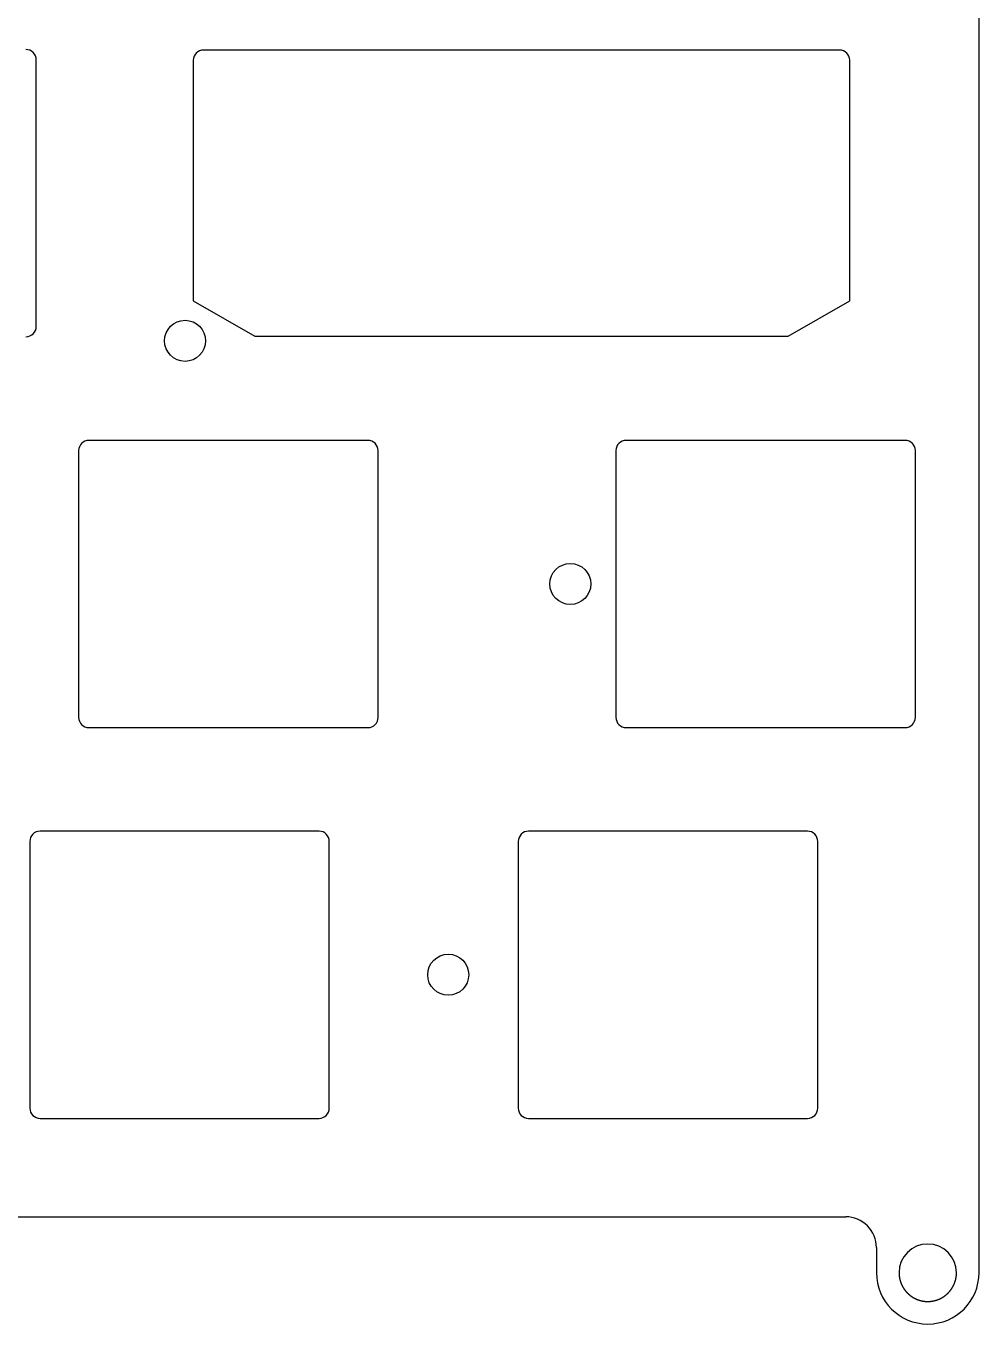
# Model space of a CAD drawing. Header units: millimetres. Extents: x -10 to 277, y -93 to 22.
# Drawn here: x 230.6 to 277.1, y -93.2 to -30 of the extents above; entities that cross this region are included whole.
import ezdxf

# ---------------------------------------------------------------- set-up
doc = ezdxf.new("R2010")
doc.units = ezdxf.units.MM
doc.layers.get('0').update_dxf_attribs({"linetype": 'CONTINUOUS'})
doc.layers.add('BLACK', color=7, linetype='CONTINUOUS')
doc.layers.add('Edge.Cuts', color=53, linetype='CONTINUOUS', true_color=0xc8a339)

msp = doc.modelspace()

# ---------------------------------------------------------------- linework, layer by layer
msp.add_lwpolyline([(238.79375, -31.625), (238.79375, -43.343), (241.79375, -45.075), (267.79375, -45.075), (270.79375, -43.343), (270.79375, -31.625, 0.414213562), (270.29375, -31.125), (239.29375, -31.125, 0.414212391)], format="xyb", close=True)
msp.add_circle((238.39375, -45.3), 1)
at = {"layer": 'BLACK', "linetype": 'Continuous'}
for p, q in [((247.306162, -50.152051), (233.70625, -50.152051)), ((273.497462, -50.152003), (259.897462, -50.152003)), ((233.20625, -50.652003), (233.20625, -63.652051)), ((247.80625, -63.651903), (247.80625, -50.644041)), ((259.397462, -50.652003), (259.397462, -63.652003)), ((273.997462, -63.652003), (273.997462, -50.652003)), ((233.706262, -64.152051), (247.312407, -64.152051)), ((259.897462, -64.152003), (273.497462, -64.152003))]:
    msp.add_line(p, q, dxfattribs=at)
at = {"layer": 'BLACK'}
msp.add_circle((257.175, -57.15), 1, dxfattribs=at)
for centre, radius, start, end in [((233.706162, -50.652003), 0.499912, 89.98991497, 180), ((247.306162, -50.652203), 0.500152, 0.9350487, 90), ((259.897462, -50.652003), 0.5, 90, 180), ((273.497462, -50.652003), 0.5, 0, 90), ((233.706262, -63.652103), 0.499948, 179.99404138, 270), ((247.306062, -63.651903), 0.500188, 270.7268293, 0), ((259.897462, -63.652003), 0.5, 180, 270), ((273.497462, -63.652003), 0.5, 270, 0)]:
    msp.add_arc(centre, radius, start, end, dxfattribs=at)
at = {"layer": 'Edge.Cuts', "linetype": 'CONTINUOUS'}
for p, q in [((277.1, -90.725023), (277.1, 19.025023)), ((231.1375, -44.6), (231.1375, -31.6)), ((219.8295, -88), (270.6, -88)), ((272.1, -89.5), (272.1, -90.725023)), ((273.2, -90.725023), (273.20001, -90.730399)), ((273.20001, -90.730399), (273.20004, -90.735796)), ((273.20004, -90.735796), (273.200091, -90.741159)), ((273.200091, -90.741159), (273.200161, -90.746542)), ((273.200161, -90.746542), (273.200252, -90.751893)), ((273.200252, -90.751893), (273.200363, -90.757263)), ((273.200363, -90.757263), (273.200493, -90.762601)), ((273.200493, -90.762601), (273.200645, -90.76796)), ((273.200645, -90.76796), (273.200815, -90.773287)), ((273.200815, -90.773287), (273.201006, -90.778633)), ((273.201006, -90.778633), (273.201217, -90.78395)), ((273.201217, -90.78395), (273.201448, -90.789285)), ((273.201448, -90.789285), (273.201698, -90.794592)), ((273.201698, -90.794592), (273.20197, -90.799917)), ((273.20197, -90.799917), (273.20226, -90.805214)), ((273.20226, -90.805214), (273.202571, -90.810528)), ((273.202571, -90.810528), (273.202901, -90.815816)), ((273.202901, -90.815816), (273.203252, -90.821121)), ((273.203252, -90.821121), (273.203622, -90.8264)), ((273.203622, -90.8264), (273.204013, -90.831696)), ((273.204013, -90.831696), (273.204422, -90.836967)), ((273.204422, -90.836967), (273.204853, -90.842254)), ((273.204853, -90.842254), (273.205302, -90.847517)), ((273.205302, -90.847517), (273.205773, -90.852796)), ((273.205773, -90.852796), (273.206262, -90.858052)), ((273.206262, -90.858052), (273.206772, -90.863323)), ((273.206772, -90.863323), (273.207301, -90.868571)), ((273.207301, -90.868571), (273.207851, -90.873834)), ((273.207851, -90.873834), (273.208419, -90.879076)), ((273.208419, -90.879076), (273.20901, -90.884332)), ((273.20901, -90.884332), (273.209617, -90.889566)), ((273.209617, -90.889566), (273.210247, -90.894816)), ((273.210247, -90.894816), (273.210895, -90.900044)), ((273.210895, -90.900044), (273.211565, -90.905287)), ((273.211565, -90.905287), (273.212252, -90.910509)), ((273.212252, -90.910509), (273.212962, -90.915746)), ((273.212962, -90.915746), (273.213689, -90.920962)), ((273.213689, -90.920962), (273.214439, -90.926192)), ((273.214439, -90.926192), (273.215206, -90.931403)), ((273.215206, -90.931403), (273.215995, -90.936628)), ((273.215995, -90.936628), (273.216802, -90.941834)), ((273.216802, -90.941834), (273.217631, -90.947053)), ((273.217631, -90.947053), (273.218478, -90.952253)), ((273.218478, -90.952253), (273.219348, -90.957467)), ((273.219348, -90.957467), (273.220234, -90.962663)), ((273.220234, -90.962663), (273.221144, -90.967872)), ((273.221144, -90.967872), (273.22207, -90.973063)), ((273.22207, -90.973063), (273.22302, -90.978267)), ((273.22302, -90.978267), (273.223986, -90.983454)), ((273.223986, -90.983454), (273.224976, -90.988653)), ((273.224976, -90.988653), (273.225983, -90.993836)), ((273.225983, -90.993836), (273.227012, -90.99903)), ((273.227012, -90.99903), (273.228059, -91.004209)), ((273.228059, -91.004209), (273.229129, -91.0094)), ((273.229129, -91.0094), (273.230216, -91.014575)), ((273.230216, -91.014575), (273.231327, -91.019761)), ((273.231327, -91.019761), (273.232454, -91.024933)), ((273.232454, -91.024933), (273.233605, -91.030115)), ((273.233605, -91.030115), (273.234772, -91.035283)), ((273.234772, -91.035283), (273.235963, -91.040462)), ((273.235963, -91.040462), (273.237172, -91.045627)), ((273.237172, -91.045627), (273.238403, -91.050802)), ((273.238403, -91.050802), (273.239652, -91.055964)), ((273.239652, -91.055964), (273.240924, -91.061136)), ((273.240924, -91.061136), (273.242214, -91.066295)), ((273.242214, -91.066295), (273.243526, -91.071464)), ((273.243526, -91.071464), (273.244857, -91.076619)), ((273.244857, -91.076619), (273.24621, -91.081786)), ((273.24621, -91.081786), (273.247581, -91.086939)), ((273.247581, -91.086939), (273.248976, -91.092102)), ((273.248976, -91.092102), (273.250387, -91.097253)), ((273.250387, -91.097253), (273.251823, -91.102413)), ((273.251823, -91.102413), (273.253276, -91.107562)), ((273.253276, -91.107562), (273.254752, -91.11272)), ((275.944, -91.117023), (275.946951, -91.106762)), ((275.946951, -91.106762), (275.949821, -91.096496)), ((275.949821, -91.096496), (275.952609, -91.086227)), ((275.952609, -91.086227), (275.955316, -91.075954)), ((275.955316, -91.075954), (275.957942, -91.065676)), ((275.957942, -91.065676), (275.960487, -91.055393)), ((275.960487, -91.055393), (275.962951, -91.045105)), ((275.962951, -91.045105), (275.965335, -91.034811)), ((275.965335, -91.034811), (275.967638, -91.024512)), ((275.967638, -91.024512), (275.969861, -91.014206)), ((275.969861, -91.014206), (275.972005, -91.003894)), ((275.972005, -91.003894), (275.974068, -90.993576)), ((275.974068, -90.993576), (275.976052, -90.98325)), ((275.976052, -90.98325), (275.977956, -90.972917)), ((275.977956, -90.972917), (275.97978, -90.962576)), ((275.97978, -90.962576), (275.981526, -90.952227)), ((275.981526, -90.952227), (275.983192, -90.941869)), ((275.983192, -90.941869), (275.984779, -90.931503)), ((275.984779, -90.931503), (275.986287, -90.921127)), ((275.986287, -90.921127), (275.987716, -90.910741)), ((275.987716, -90.910741), (275.989067, -90.900345)), ((275.989067, -90.900345), (275.990338, -90.889938)), ((275.990338, -90.889938), (275.991531, -90.879519)), ((275.991531, -90.879519), (275.992646, -90.869089)), ((275.992646, -90.869089), (275.993681, -90.858647)), ((275.993681, -90.858647), (275.994639, -90.848191)), ((275.994639, -90.848191), (275.995517, -90.837722)), ((275.995517, -90.837722), (275.996317, -90.827239)), ((275.996317, -90.827239), (275.997039, -90.816741)), ((275.997039, -90.816741), (275.997682, -90.806228)), ((275.997682, -90.806228), (275.998247, -90.795698)), ((275.998247, -90.795698), (275.998733, -90.785151)), ((275.998733, -90.785151), (275.99914, -90.774586)), ((275.99914, -90.774586), (275.999469, -90.764002)), ((275.999469, -90.764002), (275.999719, -90.753399)), ((275.999719, -90.753399), (275.99989, -90.742774)), ((275.99989, -90.742774), (275.999982, -90.732127)), ((275.999982, -90.732127), (276, -90.725023)), ((273.254752, -91.11272), (273.256, -91.117023)), ((273.256, -91.117023), (273.257493, -91.122108)), ((273.257493, -91.122108), (273.259011, -91.127202)), ((273.259011, -91.127202), (273.260543, -91.132277)), ((273.260543, -91.132277), (273.2621, -91.137361)), ((273.2621, -91.137361), (273.263671, -91.142425)), ((273.263671, -91.142425), (273.265266, -91.147498)), ((273.265266, -91.147498), (273.266876, -91.152551)), ((273.266876, -91.152551), (273.268509, -91.157613)), ((273.268509, -91.157613), (273.270157, -91.162654)), ((273.270157, -91.162654), (273.271829, -91.167703)), ((273.271829, -91.167703), (273.273516, -91.172732)), ((273.273516, -91.172732), (273.275226, -91.177769)), ((273.275226, -91.177769), (273.276951, -91.182785)), ((273.276951, -91.182785), (273.278699, -91.187808)), ((273.278699, -91.187808), (273.280461, -91.192811)), ((273.280461, -91.192811), (273.282248, -91.197821)), ((273.282248, -91.197821), (273.284048, -91.20281)), ((273.284048, -91.20281), (273.285872, -91.207805)), ((273.285872, -91.207805), (273.287709, -91.21278)), ((273.287709, -91.21278), (273.289571, -91.217761)), ((273.289571, -91.217761), (273.291446, -91.222722)), ((273.291446, -91.222722), (273.293345, -91.227688)), ((273.293345, -91.227688), (273.295257, -91.232633)), ((273.295257, -91.232633), (273.297193, -91.237584)), ((273.297193, -91.237584), (273.299143, -91.242514)), ((273.299143, -91.242514), (273.301116, -91.247449)), ((273.301116, -91.247449), (273.303103, -91.252363)), ((273.303103, -91.252363), (273.305113, -91.257282)), ((273.305113, -91.257282), (273.307136, -91.262181)), ((273.307136, -91.262181), (273.309183, -91.267083)), ((273.309183, -91.267083), (273.311243, -91.271965)), ((273.311243, -91.271965), (273.313327, -91.276851)), ((273.313327, -91.276851), (273.315423, -91.281717)), ((273.315423, -91.281717), (273.317543, -91.286586)), ((273.317543, -91.286586), (273.319676, -91.291434)), ((273.319676, -91.291434), (273.321833, -91.296286)), ((273.321833, -91.296286), (273.324002, -91.301117)), ((273.324002, -91.301117), (273.326195, -91.305951)), ((273.326195, -91.305951), (273.3284, -91.310765)), ((273.3284, -91.310765), (273.330629, -91.315581)), ((273.330629, -91.315581), (273.332871, -91.320377)), ((273.332871, -91.320377), (273.335135, -91.325176)), ((273.335135, -91.325176), (273.337413, -91.329954)), ((273.337413, -91.329954), (273.339714, -91.334734)), ((273.339714, -91.334734), (273.342027, -91.339494)), ((273.342027, -91.339494), (273.344363, -91.344255)), ((273.344363, -91.344255), (273.346712, -91.348997)), ((273.346712, -91.348997), (273.349084, -91.35374)), ((273.349084, -91.35374), (273.351469, -91.358463)), ((273.351469, -91.358463), (273.353876, -91.363187)), ((273.353876, -91.363187), (273.356296, -91.367891)), ((273.356296, -91.367891), (273.35874, -91.372596)), ((273.35874, -91.372596), (273.361195, -91.377281)), ((273.361195, -91.377281), (273.363673, -91.381968)), ((273.363673, -91.381968), (273.366164, -91.386634)), ((273.366164, -91.386634), (273.368678, -91.3913)), ((273.368678, -91.3913), (273.371204, -91.395947)), ((273.371204, -91.395947), (273.373753, -91.400594)), ((273.373753, -91.400594), (273.376313, -91.405221)), ((273.376313, -91.405221), (273.378898, -91.409849)), ((273.378898, -91.409849), (273.381493, -91.414457)), ((273.381493, -91.414457), (273.384112, -91.419064)), ((273.384112, -91.419064), (273.386743, -91.423652)), ((273.386743, -91.423652), (273.389397, -91.42824)), ((273.389397, -91.42824), (273.392063, -91.432808)), ((273.392063, -91.432808), (273.394752, -91.437376)), ((273.394752, -91.437376), (273.397452, -91.441924)), ((273.397452, -91.441924), (273.400176, -91.446471)), ((273.400176, -91.446471), (273.402911, -91.451)), ((273.402911, -91.451), (273.40567, -91.455527)), ((273.40567, -91.455527), (273.40844, -91.460035)), ((273.40844, -91.460035), (273.411233, -91.464541)), ((273.411233, -91.464541), (273.414037, -91.469029)), ((273.414037, -91.469029), (273.416865, -91.473515)), ((273.416865, -91.473515), (273.419704, -91.477983)), ((273.419704, -91.477983), (273.422566, -91.482448)), ((273.422566, -91.482448), (273.42544, -91.486895)), ((273.42544, -91.486895), (273.428336, -91.49134)), ((273.428336, -91.49134), (273.431244, -91.495766)), ((273.431244, -91.495766), (273.434175, -91.50019)), ((273.434175, -91.50019), (273.437118, -91.504596)), ((273.437118, -91.504596), (273.440083, -91.508999)), ((273.440083, -91.508999), (273.44306, -91.513384)), ((273.44306, -91.513384), (273.44606, -91.517766)), ((273.44606, -91.517766), (273.449072, -91.52213)), ((273.449072, -91.52213), (273.452106, -91.526492)), ((273.452106, -91.526492), (273.455151, -91.530835)), ((273.455151, -91.530835), (273.45822, -91.535175)), ((273.45822, -91.535175), (273.4613, -91.539497)), ((273.4613, -91.539497), (273.464402, -91.543816)), ((273.464402, -91.543816), (273.467517, -91.548117)), ((273.467517, -91.548117), (273.470654, -91.552416)), ((273.470654, -91.552416), (273.473802, -91.556695)), ((273.473802, -91.556695), (273.476973, -91.560972)), ((273.476973, -91.560972), (273.48, -91.565023)), ((273.48, -91.565023), (273.483127, -91.569176)), ((273.483127, -91.569176), (273.486277, -91.573326)), ((273.486277, -91.573326), (273.489444, -91.577464)), ((273.489444, -91.577464), (273.492633, -91.581599)), ((273.492633, -91.581599), (273.495838, -91.585723)), ((273.495838, -91.585723), (273.499066, -91.589842)), ((273.499066, -91.589842), (273.50231, -91.593949)), ((273.50231, -91.593949), (273.505575, -91.598052)), ((273.505575, -91.598052), (273.508857, -91.602142)), ((273.508857, -91.602142), (273.51216, -91.606228)), ((273.51216, -91.606228), (273.515479, -91.610301)), ((273.515479, -91.610301), (273.51882, -91.614368)), ((273.51882, -91.614368), (273.522175, -91.618423)), ((273.522175, -91.618423), (273.525552, -91.622472)), ((273.525552, -91.622472), (273.528943, -91.626507)), ((273.528943, -91.626507), (273.532356, -91.630536)), ((273.532356, -91.630536), (273.535783, -91.634551)), ((273.535783, -91.634551), (273.539232, -91.63856)), ((273.539232, -91.63856), (273.542694, -91.642554)), ((273.542694, -91.642554), (273.546177, -91.646543)), ((273.546177, -91.646543), (273.549674, -91.650516)), ((273.549674, -91.650516), (273.553192, -91.654482)), ((273.553192, -91.654482), (273.556722, -91.658433)), ((273.556722, -91.658433), (273.560274, -91.662377)), ((273.560274, -91.662377), (273.563838, -91.666305)), ((273.563838, -91.666305), (273.567423, -91.670227)), ((273.567423, -91.670227), (273.57102, -91.674131)), ((273.57102, -91.674131), (273.574638, -91.678029)), ((273.574638, -91.678029), (273.578267, -91.68191)), ((273.578267, -91.68191), (273.581917, -91.685783)), ((273.581917, -91.685783), (273.585578, -91.68964)), ((273.585578, -91.68964), (273.58926, -91.693488)), ((273.58926, -91.693488), (273.592953, -91.697319)), ((273.592953, -91.697319), (273.596666, -91.701142)), ((273.596666, -91.701142), (273.600389, -91.704948)), ((273.600389, -91.704948), (273.604133, -91.708745)), ((273.604133, -91.708745), (273.607887, -91.712524)), ((273.607887, -91.712524), (273.611661, -91.716295)), ((273.611661, -91.716295), (273.615445, -91.720047)), ((273.615445, -91.720047), (273.619248, -91.72379)), ((273.619248, -91.72379), (273.623062, -91.727515)), ((273.623062, -91.727515), (273.626895, -91.731232)), ((273.626895, -91.731232), (273.630737, -91.734929)), ((273.630737, -91.734929), (273.634598, -91.738617)), ((273.634598, -91.738617), (273.638469, -91.742286)), ((273.638469, -91.742286), (273.642359, -91.745945)), ((275.550825, -91.752292), (275.558612, -91.745034)), ((275.558612, -91.745034), (275.566345, -91.737718)), ((275.566345, -91.737718), (275.574021, -91.730346)), ((275.574021, -91.730346), (275.58164, -91.722918)), ((275.58164, -91.722918), (275.589201, -91.715436)), ((275.589201, -91.715436), (275.596702, -91.7079)), ((275.596702, -91.7079), (275.604144, -91.700311)), ((275.604144, -91.700311), (275.611524, -91.692671)), ((275.611524, -91.692671), (275.618842, -91.68498)), ((275.618842, -91.68498), (275.626097, -91.67724)), ((275.626097, -91.67724), (275.633288, -91.669451)), ((275.633288, -91.669451), (275.640414, -91.661616)), ((275.640414, -91.661616), (275.647473, -91.653735)), ((275.647473, -91.653735), (275.654465, -91.645809)), ((275.654465, -91.645809), (275.661389, -91.637841)), ((275.661389, -91.637841), (275.668243, -91.62983)), ((275.668243, -91.62983), (275.675027, -91.62178)), ((275.675027, -91.62178), (275.681739, -91.61369)), ((275.681739, -91.61369), (275.688379, -91.605563)), ((275.688379, -91.605563), (275.694945, -91.5974)), ((275.694945, -91.5974), (275.701436, -91.589203)), ((275.701436, -91.589203), (275.707852, -91.580973)), ((275.707852, -91.580973), (275.714191, -91.572711)), ((275.714191, -91.572711), (275.72, -91.565023)), ((275.72, -91.565023), (275.72633, -91.556516)), ((275.72633, -91.556516), (275.732592, -91.547968)), ((275.732592, -91.547968), (275.738786, -91.539377)), ((275.738786, -91.539377), (275.744911, -91.530746)), ((275.744911, -91.530746), (275.750968, -91.522073)), ((275.750968, -91.522073), (275.756957, -91.513359)), ((275.756957, -91.513359), (275.762877, -91.504603)), ((275.762877, -91.504603), (275.768728, -91.495807)), ((275.768728, -91.495807), (275.774511, -91.486971)), ((275.774511, -91.486971), (275.780225, -91.478093)), ((275.780225, -91.478093), (275.785871, -91.469176)), ((275.785871, -91.469176), (275.791447, -91.460218)), ((275.791447, -91.460218), (275.796955, -91.45122)), ((275.796955, -91.45122), (275.802393, -91.442183)), ((275.802393, -91.442183), (275.807762, -91.433106)), ((275.807762, -91.433106), (275.813062, -91.423989)), ((275.813062, -91.423989), (275.818293, -91.414834)), ((275.818293, -91.414834), (275.823453, -91.40564)), ((275.823453, -91.40564), (275.828545, -91.396408)), ((275.828545, -91.396408), (275.833566, -91.387137)), ((275.833566, -91.387137), (275.838517, -91.377828)), ((275.838517, -91.377828), (275.843398, -91.368482)), ((275.843398, -91.368482), (275.848208, -91.359099)), ((275.848208, -91.359099), (275.852948, -91.349679)), ((275.852948, -91.349679), (275.857617, -91.340222)), ((275.857617, -91.340222), (275.862215, -91.33073)), ((275.862215, -91.33073), (275.866742, -91.321201)), ((275.866742, -91.321201), (275.871197, -91.311638)), ((275.871197, -91.311638), (275.875581, -91.30204)), ((275.875581, -91.30204), (275.879892, -91.292407)), ((275.879892, -91.292407), (275.884132, -91.282741)), ((275.884132, -91.282741), (275.888299, -91.273042)), ((275.888299, -91.273042), (275.892394, -91.26331)), ((275.892394, -91.26331), (275.896415, -91.253546)), ((275.896415, -91.253546), (275.900364, -91.243751)), ((275.900364, -91.243751), (275.904239, -91.233925)), ((275.904239, -91.233925), (275.90804, -91.22407)), ((275.90804, -91.22407), (275.911768, -91.214185)), ((275.911768, -91.214185), (275.915421, -91.204271)), ((275.915421, -91.204271), (275.918999, -91.19433)), ((275.918999, -91.19433), (275.922502, -91.184362)), ((275.922502, -91.184362), (275.92593, -91.174369)), ((275.92593, -91.174369), (275.929283, -91.16435)), ((275.929283, -91.16435), (275.93256, -91.154307)), ((275.93256, -91.154307), (275.93576, -91.144242)), ((275.93576, -91.144242), (275.938884, -91.134155)), ((275.938884, -91.134155), (275.941931, -91.124047)), ((275.941931, -91.124047), (275.944, -91.117023)), ((273.642359, -91.745945), (273.646257, -91.749585)), ((273.646257, -91.749585), (273.650175, -91.753216)), ((273.650175, -91.753216), (273.654101, -91.756827)), ((273.654101, -91.756827), (273.658046, -91.760428)), ((273.658046, -91.760428), (273.661999, -91.76401)), ((273.661999, -91.76401), (273.665971, -91.767581)), ((273.665971, -91.767581), (273.669951, -91.771132)), ((273.669951, -91.771132), (273.673949, -91.774674)), ((273.673949, -91.774674), (273.677955, -91.778194)), ((273.677955, -91.778194), (273.681979, -91.781705)), ((273.681979, -91.781705), (273.686011, -91.785195)), ((273.686011, -91.785195), (273.69006, -91.788675)), ((273.69006, -91.788675), (273.694117, -91.792134)), ((273.694117, -91.792134), (273.698192, -91.795582)), ((273.698192, -91.795582), (273.702273, -91.799009)), ((273.702273, -91.799009), (273.706373, -91.802426)), ((273.706373, -91.802426), (273.710479, -91.805822)), ((273.710479, -91.805822), (273.714603, -91.809206)), ((273.714603, -91.809206), (273.718733, -91.81257)), ((273.718733, -91.81257), (273.72288, -91.815922)), ((273.72288, -91.815922), (273.727034, -91.819253)), ((273.727034, -91.819253), (273.731205, -91.822572)), ((273.731205, -91.822572), (273.735382, -91.82587)), ((273.735382, -91.82587), (273.739576, -91.829157)), ((273.739576, -91.829157), (273.743775, -91.832422)), ((273.743775, -91.832422), (273.747992, -91.835675)), ((273.747992, -91.835675), (273.752214, -91.838907)), ((273.752214, -91.838907), (273.756453, -91.842127)), ((273.756453, -91.842127), (273.760697, -91.845325)), ((273.760697, -91.845325), (273.764958, -91.848511)), ((273.764958, -91.848511), (273.769224, -91.851676)), ((273.769224, -91.851676), (273.773507, -91.854828)), ((273.773507, -91.854828), (273.777793, -91.857958)), ((273.777793, -91.857958), (273.782097, -91.861076)), ((273.782097, -91.861076), (273.786405, -91.864172)), ((273.786405, -91.864172), (273.79073, -91.867255)), ((273.79073, -91.867255), (273.795058, -91.870317)), ((273.795058, -91.870317), (273.799404, -91.873365)), ((273.799404, -91.873365), (273.803752, -91.876392)), ((273.803752, -91.876392), (273.808118, -91.879406)), ((273.808118, -91.879406), (273.812486, -91.882398)), ((273.812486, -91.882398), (273.816872, -91.885376)), ((273.816872, -91.885376), (273.82126, -91.888333)), ((273.82126, -91.888333), (273.825665, -91.891277)), ((273.825665, -91.891277), (273.830072, -91.894198)), ((273.830072, -91.894198), (273.834496, -91.897106)), ((273.834496, -91.897106), (273.838923, -91.899992)), ((273.838923, -91.899992), (273.843366, -91.902864)), ((273.843366, -91.902864), (273.847811, -91.905715)), ((273.847811, -91.905715), (273.852273, -91.908551)), ((273.852273, -91.908551), (273.856737, -91.911366)), ((273.856737, -91.911366), (273.861216, -91.914166)), ((273.861216, -91.914166), (273.865699, -91.916945)), ((273.865699, -91.916945), (273.870196, -91.91971)), ((273.870196, -91.91971), (273.874696, -91.922452)), ((273.874696, -91.922452), (273.879212, -91.92518)), ((273.879212, -91.92518), (273.883729, -91.927887)), ((273.883729, -91.927887), (273.888262, -91.930579)), ((273.888262, -91.930579), (273.892797, -91.933249)), ((273.892797, -91.933249), (273.897347, -91.935905)), ((273.897347, -91.935905), (273.901899, -91.938538)), ((273.901899, -91.938538), (273.906466, -91.941157)), ((273.906466, -91.941157), (273.911035, -91.943754)), ((273.911035, -91.943754), (273.915619, -91.946337)), ((273.915619, -91.946337), (273.920204, -91.948897)), ((273.920204, -91.948897), (273.924805, -91.951443)), ((273.924805, -91.951443), (273.929407, -91.953966)), ((273.929407, -91.953966), (273.934023, -91.956475)), ((273.934023, -91.956475), (273.941176, -91.960317)), ((273.941176, -91.960317), (273.94582, -91.962782)), ((273.94582, -91.962782), (273.950477, -91.965232)), ((273.950477, -91.965232), (273.955146, -91.967665)), ((273.955146, -91.967665), (273.959828, -91.970083)), ((273.959828, -91.970083), (273.96452, -91.972483)), ((273.96452, -91.972483), (273.969226, -91.974868)), ((273.969226, -91.974868), (273.973942, -91.977236)), ((273.973942, -91.977236), (273.978671, -91.979587)), ((273.978671, -91.979587), (273.98341, -91.981921)), ((273.98341, -91.981921), (273.988162, -91.98424)), ((273.988162, -91.98424), (273.992922, -91.98654)), ((273.992922, -91.98654), (273.997696, -91.988824)), ((273.997696, -91.988824), (274.002478, -91.99109)), ((274.002478, -91.99109), (274.007272, -91.99334)), ((274.007272, -91.99334), (274.012075, -91.995572)), ((274.012075, -91.995572), (274.01689, -91.997787)), ((274.01689, -91.997787), (274.021712, -91.999983)), ((274.021712, -91.999983), (274.026547, -92.002163)), ((274.026547, -92.002163), (274.031388, -92.004325)), ((274.031388, -92.004325), (274.036242, -92.00647)), ((274.036242, -92.00647), (274.041102, -92.008595)), ((274.041102, -92.008595), (274.045974, -92.010704)), ((274.045974, -92.010704), (274.050852, -92.012794)), ((274.050852, -92.012794), (274.055741, -92.014867)), ((274.055741, -92.014867), (274.060636, -92.016921)), ((274.060636, -92.016921), (274.065543, -92.018958)), ((274.065543, -92.018958), (274.070454, -92.020975)), ((274.070454, -92.020975), (274.075377, -92.022975)), ((274.075377, -92.022975), (274.080304, -92.024955)), ((274.080304, -92.024955), (274.085243, -92.026918)), ((274.085243, -92.026918), (274.090185, -92.028862)), ((274.090185, -92.028862), (274.095138, -92.030787)), ((274.095138, -92.030787), (274.100095, -92.032693)), ((274.100095, -92.032693), (274.105063, -92.034582)), ((274.105063, -92.034582), (274.110033, -92.03645)), ((274.110033, -92.03645), (274.115014, -92.038301)), ((274.115014, -92.038301), (274.119998, -92.040131)), ((274.119998, -92.040131), (274.124992, -92.041944)), ((274.124992, -92.041944), (274.129988, -92.043737)), ((274.129988, -92.043737), (274.134994, -92.045511)), ((274.134994, -92.045511), (274.140002, -92.047265)), ((274.140002, -92.047265), (274.14502, -92.049001)), ((274.14502, -92.049001), (274.150039, -92.050717)), ((274.150039, -92.050717), (274.155068, -92.052415)), ((274.155068, -92.052415), (274.160098, -92.054091)), ((274.160098, -92.054091), (274.165137, -92.05575)), ((274.165137, -92.05575), (274.170177, -92.057388)), ((274.170177, -92.057388), (274.175226, -92.059008)), ((274.175226, -92.059008), (274.180275, -92.060607)), ((274.180275, -92.060607), (274.185333, -92.062188)), ((274.185333, -92.062188), (274.19039, -92.063747)), ((274.19039, -92.063747), (274.195457, -92.065289)), ((274.195457, -92.065289), (274.200523, -92.066809)), ((274.200523, -92.066809), (274.205597, -92.068311)), ((274.205597, -92.068311), (274.21067, -92.069791)), ((274.21067, -92.069791), (274.215752, -92.071254)), ((274.215752, -92.071254), (274.220832, -92.072695)), ((274.220832, -92.072695), (274.225921, -92.074117)), ((274.225921, -92.074117), (274.231007, -92.075518)), ((274.231007, -92.075518), (274.236102, -92.076901)), ((274.236102, -92.076901), (274.241195, -92.078262)), ((274.241195, -92.078262), (274.246295, -92.079605)), ((274.246295, -92.079605), (274.255384, -92.081946)), ((274.255384, -92.081946), (274.265577, -92.084493)), ((274.265577, -92.084493), (274.275803, -92.086967)), ((274.275803, -92.086967), (274.286061, -92.089365)), ((274.286061, -92.089365), (274.296349, -92.091688)), ((274.296349, -92.091688), (274.306665, -92.093936)), ((274.306665, -92.093936), (274.317009, -92.096108)), ((274.317009, -92.096108), (274.327378, -92.098204)), ((274.327378, -92.098204), (274.332572, -92.099223)), ((274.332572, -92.099223), (274.337772, -92.100222)), ((274.337772, -92.100222), (274.342977, -92.101203)), ((274.342977, -92.101203), (274.348188, -92.102164)), ((274.348188, -92.102164), (274.353404, -92.103106)), ((274.353404, -92.103106), (274.358626, -92.104028)), ((274.358626, -92.104028), (274.363852, -92.104931)), ((274.363852, -92.104931), (274.369083, -92.105814)), ((274.369083, -92.105814), (274.374319, -92.106678)), ((274.374319, -92.106678), (274.379559, -92.107523)), ((274.379559, -92.107523), (274.384803, -92.108348)), ((274.384803, -92.108348), (274.390051, -92.109153)), ((274.390051, -92.109153), (274.395303, -92.109938)), ((274.395303, -92.109938), (274.400559, -92.110704)), ((274.400559, -92.110704), (274.405818, -92.11145)), ((274.405818, -92.11145), (274.41108, -92.112177)), ((274.41108, -92.112177), (274.416345, -92.112883)), ((274.416345, -92.112883), (274.421614, -92.11357)), ((274.421614, -92.11357), (274.426884, -92.114237)), ((274.426884, -92.114237), (274.432158, -92.114884)), ((274.432158, -92.114884), (274.437433, -92.115511)), ((274.437433, -92.115511), (274.442712, -92.116119)), ((274.442712, -92.116119), (274.447991, -92.116706)), ((274.447991, -92.116706), (274.453273, -92.117273)), ((274.453273, -92.117273), (274.458555, -92.117821)), ((274.458555, -92.117821), (274.46384, -92.118349)), ((274.46384, -92.118349), (274.469125, -92.118856)), ((274.469125, -92.118856), (274.474413, -92.119344)), ((274.474413, -92.119344), (274.479699, -92.119811)), ((274.479699, -92.119811), (274.484988, -92.120259)), ((274.484988, -92.120259), (274.490276, -92.120686)), ((274.490276, -92.120686), (274.495566, -92.121093)), ((274.495566, -92.121093), (274.500853, -92.121481)), ((274.500853, -92.121481), (274.506143, -92.121848)), ((274.506143, -92.121848), (274.511431, -92.122195)), ((274.511431, -92.122195), (274.51672, -92.122522)), ((274.51672, -92.122522), (274.522006, -92.122829)), ((274.522006, -92.122829), (274.527294, -92.123116)), ((274.527294, -92.123116), (274.532578, -92.123383)), ((274.532578, -92.123383), (274.537864, -92.123629)), ((274.537864, -92.123629), (274.543146, -92.123856)), ((274.543146, -92.123856), (274.548429, -92.124062)), ((274.548429, -92.124062), (274.553707, -92.124249)), ((274.553707, -92.124249), (274.558986, -92.124415)), ((274.558986, -92.124415), (274.564261, -92.124561)), ((274.564261, -92.124561), (274.569536, -92.124687)), ((274.569536, -92.124687), (274.574806, -92.124793)), ((274.574806, -92.124793), (274.580076, -92.124879)), ((274.580076, -92.124879), (274.585341, -92.124945)), ((274.585341, -92.124945), (274.590606, -92.124991)), ((274.590606, -92.124991), (274.6, -92.125023)), ((274.6, -92.125023), (274.610505, -92.124983)), ((274.610505, -92.124983), (274.621022, -92.124863)), ((274.621022, -92.124863), (274.63155, -92.124663)), ((274.63155, -92.124663), (274.642088, -92.124383)), ((274.642088, -92.124383), (274.652635, -92.124022)), ((274.652635, -92.124022), (274.663189, -92.123582)), ((274.663189, -92.123582), (274.673749, -92.123061)), ((274.673749, -92.123061), (274.684313, -92.12246)), ((274.684313, -92.12246), (274.69488, -92.121778)), ((274.69488, -92.121778), (274.705449, -92.121017)), ((274.705449, -92.121017), (274.716018, -92.120175)), ((274.716018, -92.120175), (274.726585, -92.119253)), ((274.726585, -92.119253), (274.737149, -92.118251)), ((274.737149, -92.118251), (274.74771, -92.117169)), ((274.74771, -92.117169), (274.758264, -92.116008)), ((274.758264, -92.116008), (274.768811, -92.114767)), ((274.768811, -92.114767), (274.77935, -92.113446)), ((274.77935, -92.113446), (274.789878, -92.112046)), ((274.789878, -92.112046), (274.800394, -92.110567)), ((274.800394, -92.110567), (274.810897, -92.109009)), ((274.810897, -92.109009), (274.821385, -92.107372)), ((274.821385, -92.107372), (274.831857, -92.105657)), ((274.831857, -92.105657), (274.837087, -92.10477)), ((274.837087, -92.10477), (274.842312, -92.103864)), ((274.842312, -92.103864), (274.847532, -92.102938)), ((274.847532, -92.102938), (274.852747, -92.101993)), ((274.852747, -92.101993), (274.857956, -92.101028)), ((274.857956, -92.101028), (274.863161, -92.100044)), ((274.863161, -92.100044), (274.86836, -92.099041)), ((274.86836, -92.099041), (274.873553, -92.098019)), ((274.873553, -92.098019), (274.87874, -92.096977)), ((274.87874, -92.096977), (274.883921, -92.095916)), ((274.883921, -92.095916), (274.889095, -92.094836)), ((274.889095, -92.094836), (274.894264, -92.093737)), ((274.894264, -92.093737), (274.899425, -92.092619)), ((274.899425, -92.092619), (274.90458, -92.091482)), ((274.90458, -92.091482), (274.909727, -92.090326)), ((274.909727, -92.090326), (274.914867, -92.089151)), ((274.914867, -92.089151), (274.92, -92.087958)), ((274.92, -92.087958), (274.925126, -92.086745)), ((274.925126, -92.086745), (274.930243, -92.085514)), ((274.930243, -92.085514), (274.935352, -92.084264)), ((274.935352, -92.084264), (274.944615, -92.081946)), ((274.944615, -92.081946), (274.954796, -92.079319)), ((274.954796, -92.079319), (274.964967, -92.076612)), ((274.964967, -92.076612), (274.975127, -92.073826)), ((274.975127, -92.073826), (274.985275, -92.070959)), ((274.985275, -92.070959), (274.995409, -92.068014)), ((274.995409, -92.068014), (275.005529, -92.06499)), ((275.005529, -92.06499), (275.015633, -92.061887)), ((275.015633, -92.061887), (275.025721, -92.058706)), ((275.025721, -92.058706), (275.03579, -92.055446)), ((275.03579, -92.055446), (275.04584, -92.052109)), ((275.04584, -92.052109), (275.055869, -92.048695)), ((275.055869, -92.048695), (275.065877, -92.045204)), ((275.065877, -92.045204), (275.075861, -92.041636)), ((275.075861, -92.041636), (275.085821, -92.037992)), ((275.085821, -92.037992), (275.095756, -92.034272)), ((275.095756, -92.034272), (275.105663, -92.030477)), ((275.105663, -92.030477), (275.115543, -92.026607)), ((275.115543, -92.026607), (275.125393, -92.022663)), ((275.125393, -92.022663), (275.135211, -92.018646)), ((275.135211, -92.018646), (275.144998, -92.014555)), ((275.144998, -92.014555), (275.154751, -92.010392)), ((275.154751, -92.010392), (275.164469, -92.006156)), ((275.164469, -92.006156), (275.174151, -92.00185)), ((275.174151, -92.00185), (275.183795, -91.997473)), ((275.183795, -91.997473), (275.1934, -91.993025)), ((275.1934, -91.993025), (275.202965, -91.988509)), ((275.202965, -91.988509), (275.212488, -91.983924)), ((275.212488, -91.983924), (275.221967, -91.979271)), ((275.221967, -91.979271), (275.231402, -91.974551)), ((275.231402, -91.974551), (275.240791, -91.969764)), ((275.240791, -91.969764), (275.250132, -91.964912)), ((275.250132, -91.964912), (275.258823, -91.960317)), ((275.258823, -91.960317), (275.26804, -91.955356)), ((275.26804, -91.955356), (275.277224, -91.950322)), ((275.277224, -91.950322), (275.286377, -91.945215)), ((275.286377, -91.945215), (275.295495, -91.940035)), ((275.295495, -91.940035), (275.304581, -91.934782)), ((275.304581, -91.934782), (275.313632, -91.929456)), ((275.313632, -91.929456), (275.322649, -91.924059)), ((275.322649, -91.924059), (275.331631, -91.918589)), ((275.331631, -91.918589), (275.340577, -91.913048)), ((275.340577, -91.913048), (275.349487, -91.907435)), ((275.349487, -91.907435), (275.358361, -91.901751)), ((275.358361, -91.901751), (275.367197, -91.895996)), ((275.367197, -91.895996), (275.375995, -91.89017)), ((275.375995, -91.89017), (275.384755, -91.884274)), ((275.384755, -91.884274), (275.393476, -91.878308)), ((275.393476, -91.878308), (275.402157, -91.872273)), ((275.402157, -91.872273), (275.410797, -91.866169)), ((275.410797, -91.866169), (275.419397, -91.859996)), ((275.419397, -91.859996), (275.427955, -91.853754)), ((275.427955, -91.853754), (275.436471, -91.847445)), ((275.436471, -91.847445), (275.444944, -91.841068)), ((275.444944, -91.841068), (275.453373, -91.834625)), ((275.453373, -91.834625), (275.461757, -91.828115)), ((275.461757, -91.828115), (275.470097, -91.821539)), ((275.470097, -91.821539), (275.47839, -91.814898)), ((275.47839, -91.814898), (275.486636, -91.808192)), ((275.486636, -91.808192), (275.494835, -91.801422)), ((275.494835, -91.801422), (275.502985, -91.794588)), ((275.502985, -91.794588), (275.511087, -91.787692)), ((275.511087, -91.787692), (275.519138, -91.780733)), ((275.519138, -91.780733), (275.527138, -91.773713)), ((275.527138, -91.773713), (275.535086, -91.766633)), ((275.535086, -91.766633), (275.542982, -91.759492)), ((275.542982, -91.759492), (275.550825, -91.752292))]:
    msp.add_line(p, q, dxfattribs=at)
at = {"layer": 'Edge.Cuts', "linetype": 'Continuous'}
for p, q in [((244.925, -69.2), (231.325, -69.2)), ((268.7375, -69.2), (255.1375, -69.2)), ((230.825, -69.7), (230.825, -82.7)), ((245.425, -82.7), (245.425, -69.7)), ((254.6375, -69.7), (254.6375, -82.7)), ((269.2375, -82.7), (269.2375, -69.7)), ((231.325, -83.2), (244.925, -83.2)), ((255.1375, -83.2), (268.7375, -83.2))]:
    msp.add_line(p, q, dxfattribs=at)
at = {"layer": 'Edge.Cuts'}
msp.add_circle((251.221875, -76.2), 1, dxfattribs=at)
for centre, radius, start, end in [((230.637538, -31.599956), 0.499956, -0.00504241, 90.00435486), ((230.637538, -44.599956), 0.499962, -90.0043541, -0.00504241), ((231.325022, -69.700041), 0.500022, 90.00252081, 179.99530195), ((244.925022, -69.700041), 0.500041, 0.00469846, 90.00252081), ((255.137522, -69.700041), 0.500022, 90.00252081, 179.99530195), ((268.737522, -69.700041), 0.500041, 0.00469846, 90.00252081), ((231.325022, -82.700041), 0.499959, 179.99530195, 269.99747878), ((244.925022, -82.700041), 0.499978, 269.99747878, 0.00469846), ((255.137522, -82.700041), 0.499959, 179.99530195, 269.99747878), ((268.737522, -82.700041), 0.499978, 269.99747878, 0.00469846), ((270.600001, -89.499999), 1.499999, -0.0000382, 90.0000382), ((274.6, -90.725023), 1.4, 0, 180), ((274.6, -90.725023), 2.5, -180, 0)]:
    msp.add_arc(centre, radius, start, end, dxfattribs=at)

doc.saveas('drawing.dxf')
